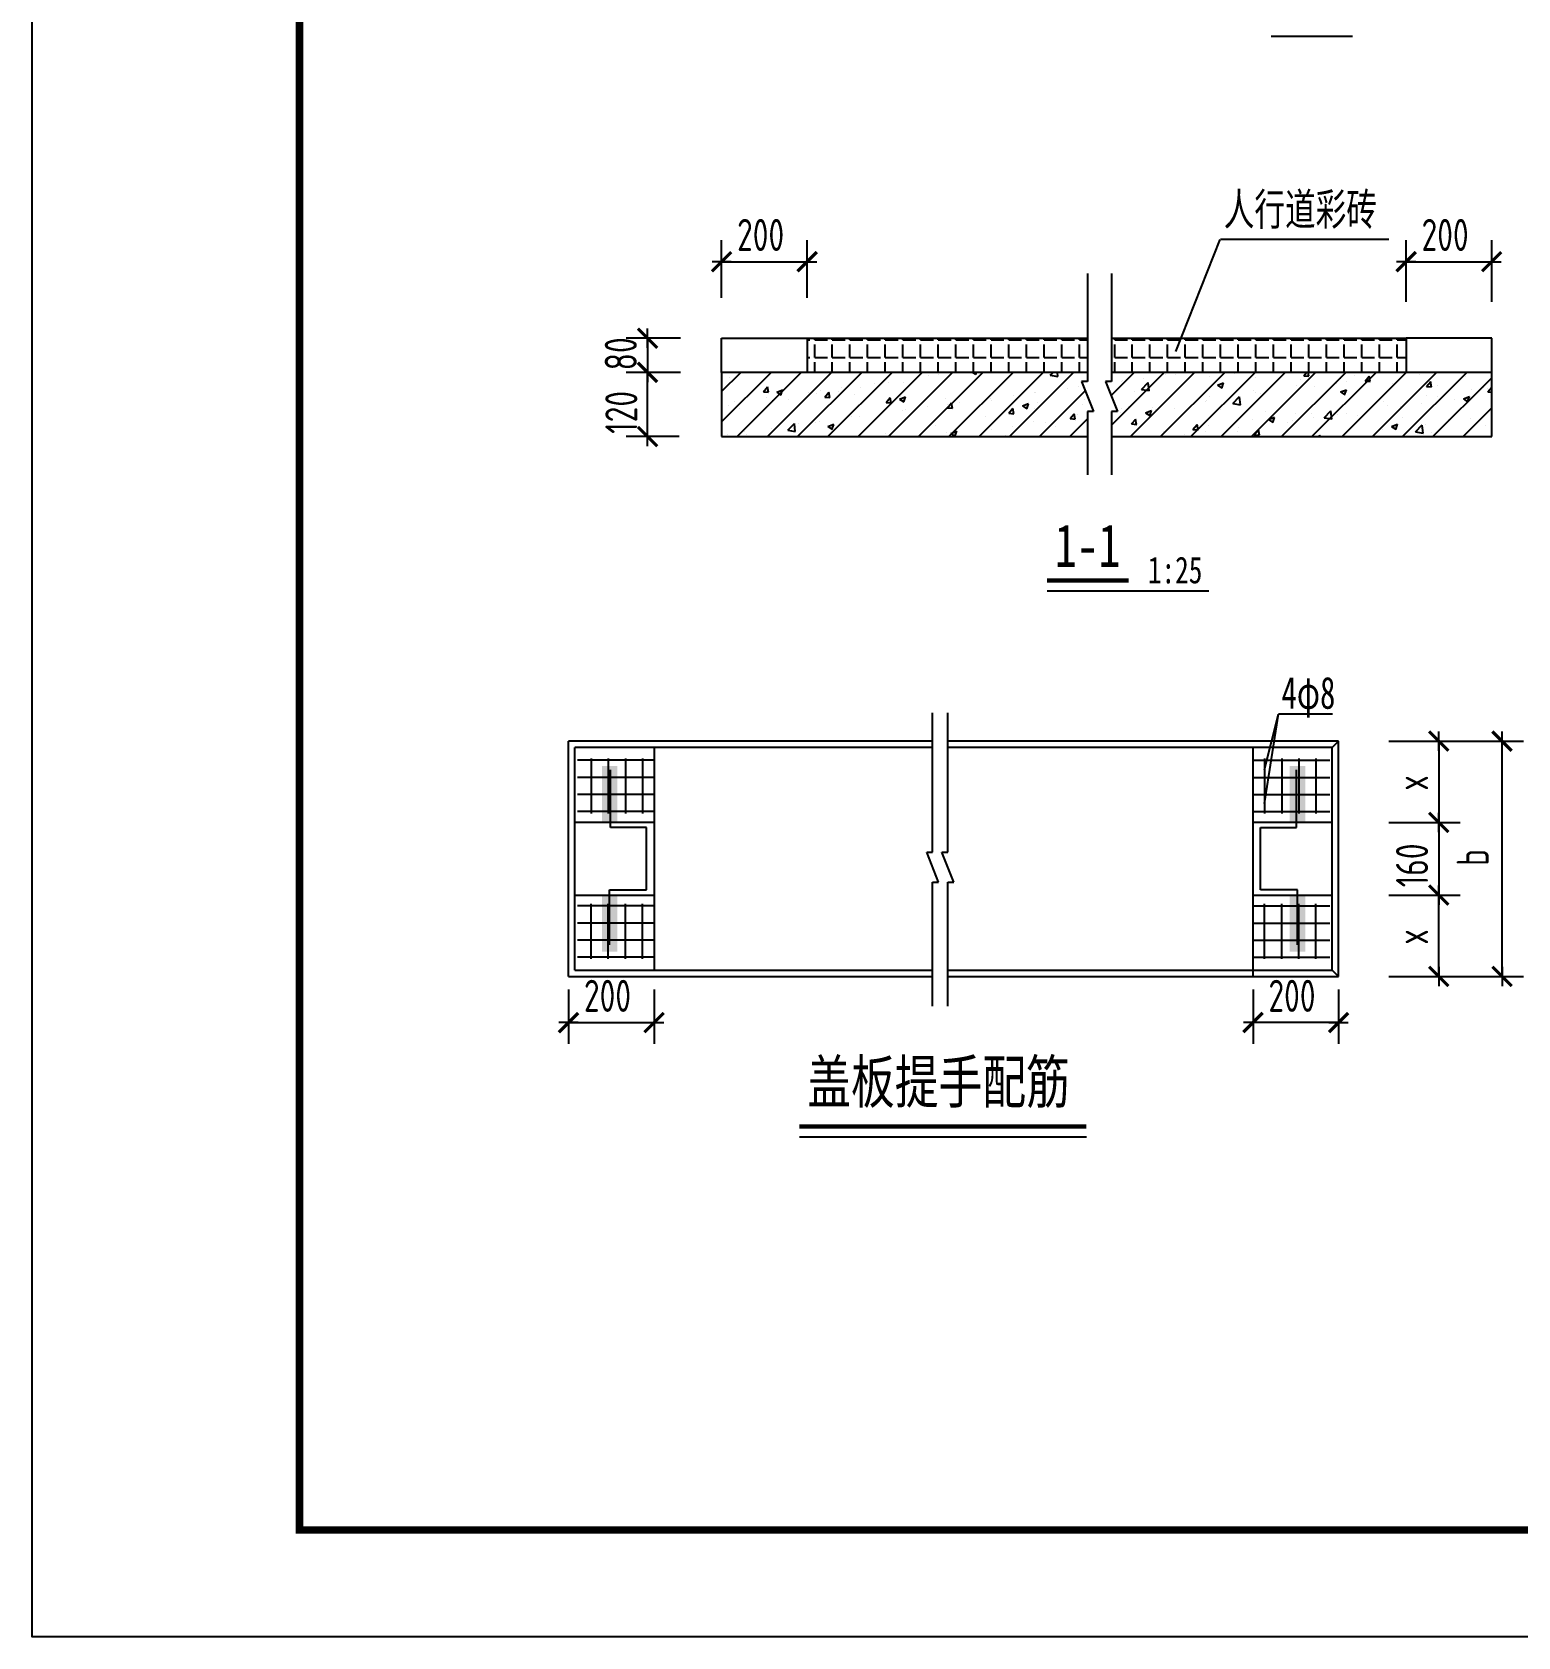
# Model space of a CAD drawing. Extents: x 2969 to 3809, y -1283 to -33.
# Drawn here: x 2969.5 to 3108.4, y -1282.8 to -1132.8 of the extents above; entities that cross this region are included whole.
import ezdxf

# ---------------------------------------------------------------- set-up
doc = ezdxf.new("R2010")
doc.units = 0
doc.header["$LTSCALE"] = 10
for name, color, linetype in [('0-TK', 7, 'Continuous'), ('填充', 8, 'Continuous'), ('尺寸标注', 1, 'Continuous'), ('提手', 7, 'Continuous'), ('文字', 3, 'Continuous'), ('标注引线', 3, 'Continuous'), ('轮廓', 7, 'Continuous'), ('钢筋', 4, 'Continuous')]:
    doc.layers.add(name, color=color, linetype=linetype)
doc.styles.add('GJ', font='tssdeng.shx', dxfattribs={"width": 0.75, "bigfont": 'hztxt.shx'})
doc.styles.add('HZTXT', font='仿宋_GB2312_0.ttf', dxfattribs={"width": 0.6, "height": 1.25})

# ---------------------------------------------------------------- blocks, each defined once
blk = doc.blocks.new('_DIMX')
blk.add_line((-150, 0), (150, 0))
at = {"const_width": 50}
blk.add_lwpolyline([(-150.36, -150.36), (150.36, 150.36)], dxfattribs=at)

msp = doc.modelspace()

# ---------------------------------------------------------------- hatches: boundary and pattern name
at = {"layer": '提手'}
for points in [[(3022.727, -1206.658), (3022.727, -1201.387), (3024.183, -1201.387), (3024.183, -1206.658)], [(3088.493, -1206.658), (3088.493, -1201.387), (3087.038, -1201.387), (3087.038, -1206.658)], [(3022.727, -1213.458), (3022.727, -1218.73), (3024.183, -1218.73), (3024.183, -1213.458)], [(3088.493, -1213.458), (3088.493, -1218.73), (3087.038, -1218.73), (3087.038, -1213.458)]]:
    msp.add_hatch(color=256, dxfattribs=at).paths.add_polyline_path(points)

# ---------------------------------------------------------------- linework, layer by layer
at = {"linetype": 'Continuous', "const_width": 0.7}
msp.add_lwpolyline([(2994.454, -995.813), (3379.454, -995.813), (3379.454, -1272.813), (2994.454, -1272.813)], close=True, dxfattribs=at)
at = {"layer": '0-TK'}
msp.add_lwpolyline([(2969.454, -985.813), (3389.454, -985.813), (3389.454, -1282.813), (2969.454, -1282.813)], close=True, dxfattribs=at)
at = {"layer": '填充'}
for p, q in [((3042.626, -1161.537), (3042.626, -1161.38)), ((3044.276, -1161.537), (3044.276, -1161.38)), ((3045.926, -1161.537), (3045.926, -1161.38)), ((3047.576, -1161.537), (3047.576, -1161.38)), ((3049.226, -1161.537), (3049.226, -1161.38)), ((3050.876, -1161.537), (3050.876, -1161.38)), ((3052.526, -1161.537), (3052.526, -1161.38)), ((3054.176, -1161.537), (3054.176, -1161.38)), ((3055.826, -1161.537), (3055.826, -1161.38)), ((3057.476, -1161.537), (3057.476, -1161.38)), ((3059.126, -1161.537), (3059.126, -1161.38)), ((3060.776, -1161.537), (3060.776, -1161.38)), ((3062.426, -1161.537), (3062.426, -1161.38)), ((3064.076, -1161.537), (3064.076, -1161.38)), ((3065.726, -1161.537), (3065.726, -1161.38)), ((3067.376, -1161.537), (3067.376, -1161.38)), ((3070.676, -1161.537), (3070.676, -1161.38)), ((3072.326, -1161.537), (3072.326, -1161.38)), ((3073.976, -1161.537), (3073.976, -1161.38)), ((3075.626, -1161.537), (3075.626, -1161.38)), ((3077.276, -1161.537), (3077.276, -1161.38)), ((3078.926, -1161.537), (3078.926, -1161.38)), ((3080.576, -1161.537), (3080.576, -1161.38)), ((3082.226, -1161.537), (3082.226, -1161.38)), ((3083.876, -1161.537), (3083.876, -1161.38)), ((3085.526, -1161.537), (3085.526, -1161.38)), ((3087.176, -1161.537), (3087.176, -1161.38)), ((3088.826, -1161.537), (3088.826, -1161.38)), ((3090.476, -1161.537), (3090.476, -1161.38)), ((3092.126, -1161.537), (3092.126, -1161.38)), ((3093.776, -1161.537), (3093.776, -1161.38)), ((3095.426, -1161.537), (3095.426, -1161.38)), ((3097.076, -1161.537), (3097.076, -1161.38)), ((3041.928, -1161.537), (3042.176, -1161.537)), ((3042.626, -1161.537), (3043.826, -1161.537)), ((3042.626, -1163.187), (3042.626, -1161.987)), ((3044.276, -1161.537), (3045.476, -1161.537)), ((3044.276, -1163.187), (3044.276, -1161.987)), ((3045.926, -1161.537), (3047.126, -1161.537)), ((3045.926, -1163.187), (3045.926, -1161.987)), ((3047.576, -1161.537), (3048.776, -1161.537)), ((3047.576, -1163.187), (3047.576, -1161.987)), ((3049.226, -1161.537), (3050.426, -1161.537)), ((3049.226, -1163.187), (3049.226, -1161.987)), ((3050.876, -1161.537), (3052.076, -1161.537)), ((3050.876, -1163.187), (3050.876, -1161.987)), ((3052.526, -1161.537), (3053.726, -1161.537)), ((3052.526, -1163.187), (3052.526, -1161.987)), ((3054.176, -1161.537), (3055.376, -1161.537)), ((3054.176, -1163.187), (3054.176, -1161.987)), ((3055.826, -1161.537), (3057.026, -1161.537)), ((3055.826, -1163.187), (3055.826, -1161.987)), ((3057.476, -1161.537), (3058.676, -1161.537)), ((3057.476, -1163.187), (3057.476, -1161.987)), ((3059.126, -1161.537), (3060.326, -1161.537)), ((3059.126, -1163.187), (3059.126, -1161.987)), ((3060.776, -1161.537), (3061.976, -1161.537)), ((3060.776, -1163.187), (3060.776, -1161.987)), ((3062.426, -1161.537), (3063.626, -1161.537)), ((3062.426, -1163.187), (3062.426, -1161.987)), ((3064.076, -1161.537), (3065.276, -1161.537)), ((3064.076, -1163.187), (3064.076, -1161.987)), ((3065.726, -1161.537), (3066.926, -1161.537)), ((3065.726, -1163.187), (3065.726, -1161.987)), ((3067.376, -1161.537), (3068.133, -1161.537)), ((3067.376, -1163.187), (3067.376, -1161.987)), ((3070.676, -1161.537), (3071.876, -1161.537)), ((3070.676, -1163.187), (3070.676, -1161.987)), ((3072.326, -1161.537), (3073.526, -1161.537)), ((3072.326, -1163.187), (3072.326, -1161.987)), ((3073.976, -1161.537), (3075.176, -1161.537)), ((3073.976, -1163.187), (3073.976, -1161.987)), ((3075.626, -1161.537), (3076.826, -1161.537)), ((3075.626, -1163.187), (3075.626, -1161.987)), ((3077.276, -1161.537), (3078.476, -1161.537)), ((3077.276, -1163.187), (3077.276, -1161.987)), ((3078.926, -1161.537), (3080.126, -1161.537)), ((3078.926, -1163.187), (3078.926, -1161.987)), ((3080.576, -1161.537), (3081.776, -1161.537)), ((3080.576, -1163.187), (3080.576, -1161.987)), ((3082.226, -1161.537), (3083.426, -1161.537)), ((3082.226, -1163.187), (3082.226, -1161.987)), ((3083.876, -1161.537), (3085.076, -1161.537)), ((3083.876, -1163.187), (3083.876, -1161.987)), ((3085.526, -1161.537), (3086.726, -1161.537)), ((3085.526, -1163.187), (3085.526, -1161.987)), ((3087.176, -1161.537), (3088.376, -1161.537)), ((3087.176, -1163.187), (3087.176, -1161.987)), ((3088.826, -1161.537), (3090.026, -1161.537)), ((3088.826, -1163.187), (3088.826, -1161.987)), ((3090.476, -1161.537), (3091.676, -1161.537)), ((3090.476, -1163.187), (3090.476, -1161.987)), ((3092.126, -1161.537), (3093.326, -1161.537)), ((3092.126, -1163.187), (3092.126, -1161.987)), ((3093.776, -1161.537), (3094.976, -1161.537)), ((3093.776, -1163.187), (3093.776, -1161.987)), ((3095.426, -1161.537), (3096.626, -1161.537)), ((3095.426, -1163.187), (3095.426, -1161.987)), ((3097.076, -1161.537), (3097.928, -1161.537)), ((3097.076, -1163.187), (3097.076, -1161.987)), ((3041.928, -1163.187), (3042.176, -1163.187)), ((3042.626, -1163.187), (3043.826, -1163.187)), ((3042.626, -1164.58), (3042.626, -1163.637)), ((3044.276, -1163.187), (3045.476, -1163.187)), ((3044.276, -1164.58), (3044.276, -1163.637)), ((3045.926, -1163.187), (3047.126, -1163.187)), ((3045.926, -1164.58), (3045.926, -1163.637)), ((3047.576, -1163.187), (3048.776, -1163.187)), ((3047.576, -1164.58), (3047.576, -1163.637)), ((3049.226, -1163.187), (3050.426, -1163.187)), ((3049.226, -1164.58), (3049.226, -1163.637)), ((3050.876, -1163.187), (3052.076, -1163.187)), ((3050.876, -1164.58), (3050.876, -1163.637)), ((3052.526, -1163.187), (3053.726, -1163.187)), ((3052.526, -1164.58), (3052.526, -1163.637)), ((3054.176, -1163.187), (3055.376, -1163.187)), ((3054.176, -1164.58), (3054.176, -1163.637)), ((3055.826, -1163.187), (3057.026, -1163.187)), ((3055.826, -1164.58), (3055.826, -1163.637)), ((3057.476, -1163.187), (3058.676, -1163.187)), ((3057.476, -1164.58), (3057.476, -1163.637)), ((3059.126, -1163.187), (3060.326, -1163.187)), ((3059.126, -1164.58), (3059.126, -1163.637)), ((3060.776, -1163.187), (3061.976, -1163.187)), ((3060.776, -1164.58), (3060.776, -1163.637)), ((3062.426, -1163.187), (3063.626, -1163.187)), ((3062.426, -1164.58), (3062.426, -1163.637)), ((3064.076, -1163.187), (3065.276, -1163.187)), ((3064.076, -1164.58), (3064.076, -1163.637)), ((3065.726, -1163.187), (3066.926, -1163.187)), ((3065.726, -1164.58), (3065.726, -1163.637)), ((3067.376, -1163.187), (3068.133, -1163.187)), ((3067.376, -1164.58), (3067.376, -1163.637)), ((3070.676, -1163.187), (3071.876, -1163.187)), ((3070.676, -1164.58), (3070.676, -1163.637)), ((3072.326, -1163.187), (3073.526, -1163.187)), ((3072.326, -1164.58), (3072.326, -1163.637)), ((3073.976, -1163.187), (3075.176, -1163.187)), ((3073.976, -1164.58), (3073.976, -1163.637)), ((3075.626, -1163.187), (3076.826, -1163.187)), ((3075.626, -1164.58), (3075.626, -1163.637)), ((3077.276, -1163.187), (3078.476, -1163.187)), ((3077.276, -1164.58), (3077.276, -1163.637)), ((3078.926, -1163.187), (3080.126, -1163.187)), ((3078.926, -1164.58), (3078.926, -1163.637)), ((3080.576, -1163.187), (3081.776, -1163.187)), ((3080.576, -1164.58), (3080.576, -1163.637)), ((3082.226, -1163.187), (3083.426, -1163.187)), ((3082.226, -1164.58), (3082.226, -1163.637)), ((3083.876, -1163.187), (3085.076, -1163.187)), ((3083.876, -1164.58), (3083.876, -1163.637)), ((3085.526, -1163.187), (3086.726, -1163.187)), ((3085.526, -1164.58), (3085.526, -1163.637)), ((3087.176, -1163.187), (3088.376, -1163.187)), ((3087.176, -1164.58), (3087.176, -1163.637)), ((3088.826, -1163.187), (3090.026, -1163.187)), ((3088.826, -1164.58), (3088.826, -1163.637)), ((3090.476, -1163.187), (3091.676, -1163.187)), ((3090.476, -1164.58), (3090.476, -1163.637)), ((3092.126, -1163.187), (3093.326, -1163.187)), ((3092.126, -1164.58), (3092.126, -1163.637)), ((3093.776, -1163.187), (3094.976, -1163.187)), ((3093.776, -1164.58), (3093.776, -1163.637)), ((3095.426, -1163.187), (3096.626, -1163.187)), ((3095.426, -1164.58), (3095.426, -1163.637)), ((3097.076, -1163.187), (3097.928, -1163.187)), ((3097.076, -1164.58), (3097.076, -1163.637)), ((3033.928, -1166.369), (3035.717, -1164.58)), ((3033.928, -1169.198), (3038.545, -1164.58)), ((3034.698, -1165.02), (3034.698, -1165.02)), ((3035.374, -1170.58), (3041.374, -1164.58)), ((3038.202, -1170.58), (3044.202, -1164.58)), ((3041.03, -1170.58), (3047.03, -1164.58)), ((3043.859, -1170.58), (3049.859, -1164.58)), ((3046.687, -1170.58), (3052.687, -1164.58)), ((3048.209, -1165.58), (3048.209, -1165.58)), ((3049.516, -1170.58), (3055.516, -1164.58)), ((3049.552, -1165.555), (3049.552, -1165.555)), ((3050.945, -1165.496), (3050.945, -1165.496)), ((3052.344, -1170.58), (3058.344, -1164.58)), ((3053.262, -1164.915), (3053.262, -1164.915)), ((3054.218, -1164.754), (3054.218, -1164.754)), ((3055.1, -1164.896), (3055.1, -1164.896)), ((3055.173, -1170.58), (3061.173, -1164.58)), ((3055.264, -1164.652), (3055.264, -1164.652)), ((3057.427, -1164.58), (3057.691, -1164.758)), ((3057.688, -1164.768), (3057.751, -1164.58)), ((3058.001, -1170.58), (3064.001, -1164.58)), ((3060.829, -1170.58), (3066.829, -1164.58)), ((3064.656, -1164.847), (3064.913, -1164.58)), ((3064.656, -1164.847), (3065.368, -1164.958)), ((3065.365, -1164.966), (3065.32, -1164.58)), ((3067.307, -1165.884), (3067.307, -1165.884)), ((3070.334, -1166.732), (3072.486, -1164.58)), ((3070.374, -1169.52), (3075.315, -1164.58)), ((3071.327, -1165.415), (3071.327, -1165.415)), ((3071.414, -1165.321), (3071.414, -1165.321)), ((3072.143, -1170.58), (3078.143, -1164.58)), ((3073.194, -1166.171), (3073.817, -1165.522)), ((3073.33, -1165.152), (3073.33, -1165.152)), ((3073.903, -1166.29), (3073.815, -1165.53)), ((3074.972, -1170.58), (3080.972, -1164.58)), ((3075.262, -1164.739), (3075.262, -1164.739)), ((3075.455, -1164.809), (3075.455, -1164.809)), ((3076.36, -1164.753), (3076.36, -1164.753)), ((3077.215, -1165.523), (3077.215, -1165.523)), ((3077.8, -1170.58), (3083.8, -1164.58)), ((3079.533, -1164.919), (3079.533, -1164.919)), ((3080.287, -1165.771), (3080.847, -1165.556)), ((3080.287, -1165.771), (3080.685, -1166.04)), ((3080.628, -1170.58), (3086.628, -1164.58)), ((3080.682, -1166.05), (3080.845, -1165.566)), ((3081.88, -1164.722), (3081.88, -1164.722)), ((3083.457, -1170.58), (3089.457, -1164.58)), ((3083.803, -1165.099), (3083.803, -1165.099)), ((3086.285, -1170.58), (3092.285, -1164.58)), ((3087.661, -1165.797), (3087.661, -1165.797)), ((3088.074, -1165.28), (3088.074, -1165.28)), ((3088.36, -1164.891), (3088.621, -1164.58)), ((3088.36, -1164.891), (3088.838, -1164.933)), ((3088.463, -1165.678), (3088.463, -1165.678)), ((3088.836, -1164.943), (3088.769, -1164.58)), ((3089.114, -1170.58), (3095.114, -1164.58)), ((3091.395, -1165.651), (3091.395, -1165.651)), ((3091.816, -1165.197), (3091.816, -1165.197)), ((3091.942, -1170.58), (3097.942, -1164.58)), ((3092.344, -1165.46), (3092.344, -1165.46)), ((3093.128, -1164.877), (3093.128, -1164.877)), ((3094.098, -1165.393), (3094.484, -1164.934)), ((3094.098, -1165.393), (3094.577, -1165.435)), ((3094.425, -1165.253), (3094.425, -1165.253)), ((3094.574, -1165.445), (3094.482, -1164.944)), ((3094.771, -1170.58), (3100.771, -1164.58)), ((3095.924, -1164.634), (3095.924, -1164.634)), ((3096.615, -1165.641), (3096.615, -1165.641)), ((3097.599, -1170.58), (3103.599, -1164.58)), ((3099.199, -1164.747), (3099.199, -1164.747)), ((3099.477, -1164.587), (3099.477, -1164.587)), ((3099.836, -1165.895), (3100.222, -1165.436)), ((3099.836, -1165.895), (3100.315, -1165.937)), ((3100.312, -1165.947), (3100.22, -1165.446)), ((3100.427, -1170.58), (3105.928, -1165.08)), ((3100.886, -1165.821), (3100.886, -1165.821)), ((3103.469, -1164.927), (3103.469, -1164.927)), ((3035.094, -1167.307), (3035.094, -1167.307)), ((3037.819, -1166.287), (3037.819, -1166.287)), ((3037.828, -1166.391), (3038.213, -1165.931)), ((3037.828, -1166.391), (3038.306, -1166.432)), ((3038.124, -1166.908), (3038.124, -1166.908)), ((3038.303, -1166.443), (3038.211, -1165.941)), ((3038.642, -1167.171), (3038.642, -1167.171)), ((3039.074, -1166.429), (3039.634, -1166.214)), ((3039.074, -1166.429), (3039.472, -1166.698)), ((3039.469, -1166.708), (3039.632, -1166.224)), ((3040.221, -1167.156), (3040.221, -1167.156)), ((3042.09, -1166.467), (3042.09, -1166.467)), ((3042.797, -1166.572), (3042.797, -1166.572)), ((3043.177, -1166.243), (3043.177, -1166.243)), ((3043.566, -1166.893), (3043.951, -1166.433)), ((3043.566, -1166.893), (3044.044, -1166.934)), ((3044.042, -1166.945), (3043.949, -1166.443)), ((3044.887, -1166.356), (3044.887, -1166.356)), ((3045.179, -1165.979), (3045.179, -1165.979)), ((3046.36, -1166.648), (3046.36, -1166.648)), ((3046.904, -1166.008), (3046.904, -1166.008)), ((3049.304, -1167.395), (3049.689, -1166.935)), ((3049.304, -1167.395), (3049.782, -1167.437)), ((3049.78, -1167.447), (3049.687, -1166.945)), ((3050.571, -1167.07), (3051.131, -1166.855)), ((3050.571, -1167.07), (3050.969, -1167.338)), ((3050.631, -1166.828), (3050.631, -1166.828)), ((3050.966, -1167.348), (3051.129, -1166.865)), ((3054.901, -1167.009), (3054.901, -1167.009)), ((3059.111, -1166.996), (3059.111, -1166.996)), ((3059.172, -1167.189), (3059.172, -1167.189)), ((3061.242, -1166.743), (3061.242, -1166.743)), ((3063.151, -1166.484), (3063.151, -1166.484)), ((3063.245, -1166.479), (3063.245, -1166.479)), ((3063.443, -1167.37), (3063.443, -1167.37)), ((3063.658, -1170.58), (3067.926, -1166.312)), ((3066.275, -1166.08), (3066.275, -1166.08)), ((3067.884, -1167.125), (3067.884, -1167.125)), ((3072.549, -1166.324), (3072.549, -1166.324)), ((3073.194, -1166.171), (3073.906, -1166.282)), ((3079.132, -1167.28), (3079.132, -1167.28)), ((3079.308, -1167.243), (3079.308, -1167.243)), ((3079.513, -1166.872), (3079.513, -1166.872)), ((3081.31, -1166.979), (3081.31, -1166.979)), ((3081.732, -1167.496), (3082.355, -1166.846)), ((3082.441, -1167.614), (3082.353, -1166.854)), ((3083.62, -1166.309), (3083.62, -1166.309)), ((3083.797, -1166.479), (3083.797, -1166.479)), ((3084.34, -1166.58), (3084.34, -1166.58)), ((3089.393, -1165.915), (3089.393, -1165.915)), ((3091.784, -1166.412), (3092.344, -1166.197)), ((3091.784, -1166.412), (3092.182, -1166.68)), ((3092.179, -1166.69), (3092.342, -1166.207)), ((3095.826, -1167.297), (3095.826, -1167.297)), ((3099.867, -1166.785), (3099.867, -1166.785)), ((3100.849, -1166.876), (3100.849, -1166.876)), ((3102.406, -1167.08), (3102.406, -1167.08)), ((3103.281, -1167.053), (3103.841, -1166.837)), ((3103.281, -1167.053), (3103.679, -1167.321)), ((3103.676, -1167.331), (3103.839, -1166.848)), ((3104.022, -1166.185), (3104.022, -1166.185)), ((3105.156, -1166.002), (3105.156, -1166.002)), ((3105.514, -1166.075), (3105.514, -1166.075)), ((3105.575, -1166.397), (3105.928, -1165.976)), ((3105.575, -1166.397), (3105.928, -1166.428)), ((3034.601, -1167.684), (3034.601, -1167.684)), ((3035.556, -1167.957), (3035.556, -1167.957)), ((3046.105, -1168.736), (3046.105, -1168.736)), ((3046.807, -1168.671), (3046.807, -1168.671)), ((3050.848, -1168.159), (3050.848, -1168.159)), ((3051.157, -1168.071), (3051.157, -1168.071)), ((3053.16, -1167.807), (3053.16, -1167.807)), ((3055.003, -1167.559), (3055.003, -1167.559)), ((3055.042, -1167.897), (3055.427, -1167.437)), ((3055.042, -1167.897), (3055.52, -1167.939)), ((3055.518, -1167.949), (3055.425, -1167.447)), ((3056.19, -1167.408), (3056.19, -1167.408)), ((3058.553, -1168.726), (3058.553, -1168.726)), ((3060.78, -1168.399), (3061.166, -1167.939)), ((3060.78, -1168.399), (3061.258, -1168.441)), ((3061.256, -1168.451), (3061.163, -1167.949)), ((3062.068, -1167.711), (3062.628, -1167.496)), ((3062.068, -1167.711), (3062.466, -1167.979)), ((3062.464, -1167.989), (3062.626, -1167.506)), ((3063.218, -1167.925), (3063.218, -1167.925)), ((3066.518, -1168.901), (3066.904, -1168.441)), ((3066.518, -1168.901), (3066.996, -1168.943)), ((3066.994, -1168.953), (3066.901, -1168.451)), ((3067.209, -1168.547), (3067.209, -1168.547)), ((3067.713, -1167.55), (3067.713, -1167.55)), ((3071.225, -1168.307), (3071.225, -1168.307)), ((3071.317, -1167.984), (3071.317, -1167.984)), ((3071.984, -1167.73), (3071.984, -1167.73)), ((3073.565, -1168.351), (3074.125, -1168.136)), ((3073.565, -1168.351), (3073.963, -1168.62)), ((3073.961, -1168.63), (3074.123, -1168.146)), ((3074.255, -1167.908), (3074.255, -1167.908)), ((3074.466, -1168.08), (3074.466, -1168.08)), ((3075.358, -1167.472), (3075.358, -1167.472)), ((3076.254, -1167.911), (3076.254, -1167.911)), ((3080.525, -1168.091), (3080.525, -1168.091)), ((3081.732, -1167.496), (3082.443, -1167.606)), ((3084.795, -1168.272), (3084.795, -1168.272)), ((3085.062, -1168.992), (3085.622, -1168.777)), ((3085.458, -1169.271), (3085.62, -1168.787)), ((3087.564, -1168.46), (3087.564, -1168.46)), ((3089.066, -1168.452), (3089.066, -1168.452)), ((3089.291, -1168.807), (3089.291, -1168.807)), ((3090.27, -1168.82), (3090.893, -1168.17)), ((3090.27, -1168.82), (3090.981, -1168.93)), ((3090.979, -1168.938), (3090.89, -1168.178)), ((3091.518, -1168.477), (3091.518, -1168.477)), ((3091.719, -1167.86), (3091.719, -1167.86)), ((3092.321, -1168.408), (3092.321, -1168.408)), ((3093.337, -1168.633), (3093.337, -1168.633)), ((3096.183, -1167.677), (3096.183, -1167.677)), ((3097.373, -1167.743), (3097.373, -1167.743)), ((3097.607, -1168.813), (3097.607, -1168.813)), ((3099.376, -1167.479), (3099.376, -1167.479)), ((3103.256, -1170.58), (3105.928, -1167.908)), ((3103.925, -1168.848), (3103.925, -1168.848)), ((3034.504, -1170.347), (3034.504, -1170.347)), ((3036.02, -1170.063), (3036.02, -1170.063)), ((3036.261, -1170.375), (3036.261, -1170.375)), ((3038.545, -1169.835), (3038.545, -1169.835)), ((3040.103, -1169.992), (3040.726, -1169.343)), ((3040.103, -1169.992), (3040.814, -1170.102)), ((3040.812, -1170.11), (3040.724, -1169.35)), ((3041.072, -1169.398), (3041.072, -1169.398)), ((3042.7, -1169.235), (3042.7, -1169.235)), ((3043.075, -1169.135), (3043.075, -1169.135)), ((3043.849, -1169.65), (3044.409, -1169.435)), ((3043.849, -1169.65), (3044.247, -1169.919)), ((3044.245, -1169.929), (3044.407, -1169.445)), ((3049.222, -1170.328), (3049.222, -1170.328)), ((3053.887, -1169.527), (3053.887, -1169.527)), ((3054.906, -1170.223), (3054.906, -1170.223)), ((3055.346, -1170.291), (3055.906, -1170.076)), ((3055.346, -1170.291), (3055.744, -1170.559)), ((3055.742, -1170.569), (3055.904, -1170.086)), ((3059.013, -1169.659), (3059.013, -1169.659)), ((3059.138, -1169.898), (3059.138, -1169.898)), ((3061.14, -1169.635), (3061.14, -1169.635)), ((3063.054, -1169.147), (3063.054, -1169.147)), ((3064.17, -1169.236), (3064.17, -1169.236)), ((3065.135, -1169.682), (3065.135, -1169.682)), ((3066.486, -1170.58), (3068.133, -1168.934)), ((3072.256, -1169.403), (3072.642, -1168.943)), ((3072.256, -1169.403), (3072.734, -1169.445)), ((3072.732, -1169.455), (3072.639, -1168.953)), ((3075.26, -1170.135), (3075.26, -1170.135)), ((3077.203, -1170.398), (3077.203, -1170.398)), ((3077.994, -1169.905), (3078.38, -1169.445)), ((3077.994, -1169.905), (3078.472, -1169.947)), ((3078.47, -1169.957), (3078.377, -1169.455)), ((3079.206, -1170.134), (3079.206, -1170.134)), ((3079.415, -1169.535), (3079.415, -1169.535)), ((3082.187, -1170.079), (3082.187, -1170.079)), ((3082.236, -1169.736), (3082.236, -1169.736)), ((3083.523, -1168.972), (3083.523, -1168.972)), ((3083.732, -1170.407), (3084.118, -1169.947)), ((3084.208, -1170.459), (3084.116, -1169.957)), ((3085.062, -1168.992), (3085.46, -1169.26)), ((3086.852, -1169.278), (3086.852, -1169.278)), ((3087.288, -1169.07), (3087.288, -1169.07)), ((3095.729, -1169.96), (3095.729, -1169.96)), ((3096.559, -1169.633), (3097.119, -1169.418)), ((3096.559, -1169.633), (3096.957, -1169.901)), ((3096.955, -1169.911), (3097.117, -1169.428)), ((3098.808, -1170.144), (3099.431, -1169.495)), ((3098.808, -1170.144), (3099.519, -1170.254)), ((3099.517, -1170.262), (3099.428, -1169.502)), ((3099.77, -1169.448), (3099.77, -1169.448)), ((3100.301, -1170.235), (3100.301, -1170.235)), ((3101.878, -1168.993), (3101.878, -1168.993)), ((3105.353, -1169.57), (3105.353, -1169.57)), ((3040.532, -1170.555), (3040.532, -1170.555)), ((3054.085, -1170.563), (3054.085, -1170.563)), ((3060.47, -1170.483), (3060.47, -1170.483)), ((3083.732, -1170.407), (3084.21, -1170.449)), ((3089.746, -1170.58), (3089.856, -1170.449)), ((3089.876, -1170.58), (3089.854, -1170.459)), ((3091.622, -1170.523), (3091.622, -1170.523))]:
    msp.add_line(p, q, dxfattribs=at)
at = {"layer": '尺寸标注'}
for p, q in [((3033.928, -1157.594), (3033.928, -1152.23)), ((3041.928, -1157.594), (3041.928, -1152.23)), ((3097.928, -1157.997), (3097.928, -1152.23)), ((3105.928, -1157.997), (3105.928, -1152.23)), ((3033.934, -1154.23), (3041.922, -1154.23)), ((3097.934, -1154.23), (3105.922, -1154.23)), ((3030.065, -1161.38), (3024.998, -1161.38)), ((3026.998, -1161.386), (3026.998, -1164.574)), ((3030.065, -1164.58), (3024.998, -1164.58)), ((3029.947, -1164.58), (3024.998, -1164.58)), ((3026.998, -1164.574), (3026.998, -1164.568)), ((3026.998, -1170.576), (3026.998, -1164.58)), ((3029.947, -1170.576), (3024.998, -1170.576)), ((3026.998, -1170.582), (3026.998, -1170.588)), ((3096.304, -1199.058), (3102.982, -1199.058)), ((3100.982, -1199.058), (3108.898, -1199.058)), ((3100.982, -1199.064), (3100.982, -1206.652)), ((3106.898, -1221.052), (3106.898, -1199.064)), ((3096.304, -1206.658), (3102.982, -1206.658)), ((3096.442, -1206.658), (3102.982, -1206.658)), ((3100.982, -1206.664), (3100.982, -1213.452)), ((3096.304, -1213.458), (3102.982, -1213.458)), ((3096.442, -1213.458), (3102.982, -1213.458)), ((3100.982, -1221.052), (3100.982, -1213.464)), ((3096.304, -1221.058), (3102.982, -1221.058)), ((3100.982, -1221.058), (3108.898, -1221.058)), ((3019.61, -1222.275), (3019.61, -1227.374)), ((3027.61, -1222.275), (3027.61, -1227.374)), ((3083.61, -1222.275), (3083.61, -1227.374)), ((3091.61, -1222.275), (3091.61, -1227.374)), ((3019.616, -1225.374), (3027.604, -1225.374)), ((3091.604, -1225.374), (3083.616, -1225.374))]:
    msp.add_line(p, q, dxfattribs=at)
at = {"layer": '提手'}
for p, q in [((3023.532, -1207.125), (3023.532, -1201.741)), ((3087.688, -1207.125), (3087.688, -1201.741)), ((3026.895, -1207.125), (3023.532, -1207.125)), ((3026.895, -1212.966), (3026.895, -1207.125)), ((3084.325, -1212.966), (3084.325, -1207.125)), ((3084.325, -1207.125), (3087.688, -1207.125)), ((3023.455, -1218.111), (3023.455, -1212.966)), ((3023.455, -1212.966), (3026.895, -1212.966)), ((3087.766, -1212.966), (3084.325, -1212.966)), ((3087.766, -1218.111), (3087.766, -1212.966))]:
    msp.add_line(p, q, dxfattribs=at)
at = {"layer": '标注引线'}
for p, q in [((3092.917, -1133.162), (3085.297, -1133.162)), ((3076.397, -1162.624), (3080.554, -1152.157)), ((3080.572, -1152.11), (3096.305, -1152.11)), ((3079.483, -1185.036), (3064.349, -1185.036)), ((3084.672, -1201.718), (3085.986, -1196.545)), ((3084.696, -1204.887), (3085.986, -1196.545)), ((3091.054, -1196.545), (3085.986, -1196.545)), ((3068.029, -1236.095), (3041.195, -1236.095))]:
    msp.add_line(p, q, dxfattribs=at)
at = {"layer": '标注引线', "const_width": 0.4}
for points in [[(3071.969, -1184.036), (3064.349, -1184.036)], [(3068.029, -1235.095), (3041.195, -1235.095)]]:
    msp.add_lwpolyline(points, dxfattribs=at)
at = {"layer": '轮廓'}
for p, q in [((3068.133, -1155.338), (3068.133, -1165.42)), ((3070.374, -1155.338), (3070.374, -1165.42)), ((3033.928, -1164.58), (3033.928, -1161.38)), ((3033.928, -1161.38), (3041.928, -1161.38)), ((3041.928, -1161.38), (3041.928, -1164.58)), ((3041.928, -1161.38), (3068.133, -1161.38)), ((3070.374, -1161.38), (3097.928, -1161.38)), ((3105.928, -1161.38), (3097.928, -1161.38)), ((3097.928, -1161.38), (3097.928, -1164.58)), ((3105.928, -1164.58), (3105.928, -1161.38)), ((3068.133, -1164.58), (3033.928, -1164.58)), ((3033.928, -1164.58), (3033.928, -1170.58)), ((3068.133, -1165.42), (3067.573, -1165.42)), ((3067.573, -1165.42), (3068.687, -1168.232)), ((3070.374, -1165.42), (3069.815, -1165.42)), ((3069.815, -1165.42), (3070.929, -1168.232)), ((3105.928, -1164.58), (3070.374, -1164.58)), ((3105.928, -1170.58), (3105.928, -1164.58)), ((3068.687, -1168.232), (3068.128, -1168.232)), ((3068.133, -1168.232), (3068.133, -1174.153)), ((3070.929, -1168.232), (3070.369, -1168.232)), ((3070.374, -1168.232), (3070.374, -1174.153)), ((3033.928, -1170.58), (3068.133, -1170.58)), ((3070.374, -1170.58), (3105.928, -1170.58)), ((3053.658, -1209.427), (3053.658, -1196.4)), ((3055.07, -1209.427), (3055.07, -1196.4)), ((3053.658, -1199.058), (3019.61, -1199.058)), ((3019.61, -1221.058), (3019.61, -1199.058)), ((3053.658, -1199.658), (3020.21, -1199.658)), ((3020.21, -1220.458), (3020.21, -1199.658)), ((3027.61, -1199.658), (3027.61, -1220.458)), ((3091.61, -1199.058), (3055.07, -1199.058)), ((3091.01, -1199.658), (3055.07, -1199.658)), ((3083.61, -1221.058), (3083.61, -1199.658)), ((3091.01, -1199.658), (3091.61, -1199.058)), ((3091.01, -1220.458), (3091.01, -1199.658)), ((3091.61, -1221.058), (3091.61, -1199.058)), ((3027.61, -1206.658), (3020.21, -1206.658)), ((3091.01, -1206.658), (3083.61, -1206.658)), ((3054.218, -1212.239), (3053.104, -1209.427)), ((3053.104, -1209.427), (3053.658, -1209.427)), ((3055.629, -1212.239), (3054.515, -1209.427)), ((3054.515, -1209.427), (3055.07, -1209.427)), ((3053.658, -1223.847), (3053.658, -1212.239)), ((3053.658, -1212.239), (3054.218, -1212.239)), ((3055.07, -1223.847), (3055.07, -1212.239)), ((3055.07, -1212.239), (3055.629, -1212.239)), ((3020.21, -1213.458), (3027.61, -1213.458)), ((3083.61, -1213.458), (3091.01, -1213.458)), ((3019.61, -1221.058), (3053.658, -1221.058)), ((3020.21, -1220.458), (3053.658, -1220.458)), ((3055.07, -1220.458), (3091.01, -1220.458)), ((3055.07, -1221.058), (3091.61, -1221.058)), ((3091.01, -1220.458), (3091.61, -1221.058))]:
    msp.add_line(p, q, dxfattribs=at)
at = {"layer": '钢筋'}
for p, q in [((3027.61, -1200.852), (3020.441, -1200.852)), ((3021.724, -1200.691), (3021.724, -1205.836)), ((3023.324, -1200.691), (3023.324, -1205.836)), ((3024.924, -1200.691), (3024.924, -1205.836)), ((3026.524, -1200.691), (3026.524, -1205.836)), ((3083.61, -1200.852), (3090.779, -1200.852)), ((3084.696, -1200.691), (3084.696, -1205.836)), ((3086.296, -1200.691), (3086.296, -1205.836)), ((3087.896, -1200.691), (3087.896, -1205.836)), ((3089.496, -1200.691), (3089.496, -1205.836)), ((3027.61, -1202.452), (3020.441, -1202.452)), ((3083.61, -1202.452), (3090.779, -1202.452)), ((3027.61, -1204.052), (3020.441, -1204.052)), ((3083.61, -1204.052), (3090.779, -1204.052)), ((3027.61, -1205.652), (3020.441, -1205.652)), ((3083.61, -1205.652), (3090.779, -1205.652)), ((3027.61, -1214.465), (3020.441, -1214.465)), ((3021.724, -1219.426), (3021.724, -1214.281)), ((3023.324, -1219.426), (3023.324, -1214.281)), ((3024.924, -1219.426), (3024.924, -1214.281)), ((3026.524, -1219.426), (3026.524, -1214.281)), ((3083.61, -1214.465), (3090.779, -1214.465)), ((3084.696, -1219.426), (3084.696, -1214.281)), ((3086.296, -1219.426), (3086.296, -1214.281)), ((3087.896, -1219.426), (3087.896, -1214.281)), ((3089.496, -1219.426), (3089.496, -1214.281)), ((3027.61, -1216.065), (3020.441, -1216.065)), ((3083.61, -1216.065), (3090.779, -1216.065)), ((3027.61, -1217.665), (3020.441, -1217.665)), ((3083.61, -1217.665), (3090.779, -1217.665)), ((3027.61, -1219.265), (3020.441, -1219.265)), ((3083.61, -1219.265), (3090.779, -1219.265))]:
    msp.add_line(p, q, dxfattribs=at)

# ---------------------------------------------------------------- block references
at = {"layer": '尺寸标注', "xscale": 0.005999999993946403, "yscale": 0.005999999993946403, "zscale": 0.005999999993946403}
for p, rotation in [((3033.928, -1154.23), 180), ((3097.928, -1154.23), 180), ((3026.998, -1161.38), 90), ((3026.998, -1164.58), 270), ((3026.998, -1164.58), 270), ((3026.998, -1170.576), 90), ((3100.982, -1199.058), 90), ((3106.898, -1199.058), 90), ((3100.982, -1206.658), 90), ((3100.982, -1206.658), 270), ((3100.982, -1213.458), 90), ((3100.982, -1213.458), 270), ((3100.982, -1221.058), 270), ((3106.898, -1221.058), 270), ((3019.61, -1225.374), 180), ((3083.61, -1225.374), 180)]:
    msp.add_blockref('_DIMX', p, dxfattribs=dict(at, rotation=rotation))
for p in [(3041.928, -1154.23), (3105.928, -1154.23), (3027.61, -1225.374), (3091.61, -1225.374)]:
    msp.add_blockref('_DIMX', p, dxfattribs=at)

# ---------------------------------------------------------------- texts
at = {"layer": '尺寸标注', "style": 'GJ', "width": 0.75}
for p in [(3035.368, -1153.23), (3099.368, -1153.23), (3021.05, -1224.374), (3085.05, -1224.374)]:
    msp.add_text('200', height=3, dxfattribs=at).set_placement(p)
for s, p in [('80', (3025.996, -1164.389)), ('120', (3026.048, -1170.322)), ('x', (3099.982, -1203.698)), ('160', (3099.982, -1212.725)), ('b', (3105.648, -1210.728)), ('x', (3099.982, -1218.098))]:
    msp.add_text(s, height=3, rotation=90, dxfattribs=at).set_placement(p)
at = {"layer": '文字', "style": 'HZTXT'}
for s, height, width, p in [('人行道彩砖', 3, 0.7, (3080.875, -1150.827)), ('1-1', 4, 0.75, (3065.084, -1182.765)), ('1:25', 2.5, 0.75, (3073.777, -1184.304)), ('4φ8', 3, 0.7, (3086.28, -1196.036)), ('盖板提手配筋', 4, 0.75, (3041.93, -1232.906))]:
    msp.add_text(s, height=height, dxfattribs=dict(at, width=width)).set_placement(p)

doc.saveas('drawing.dxf')
